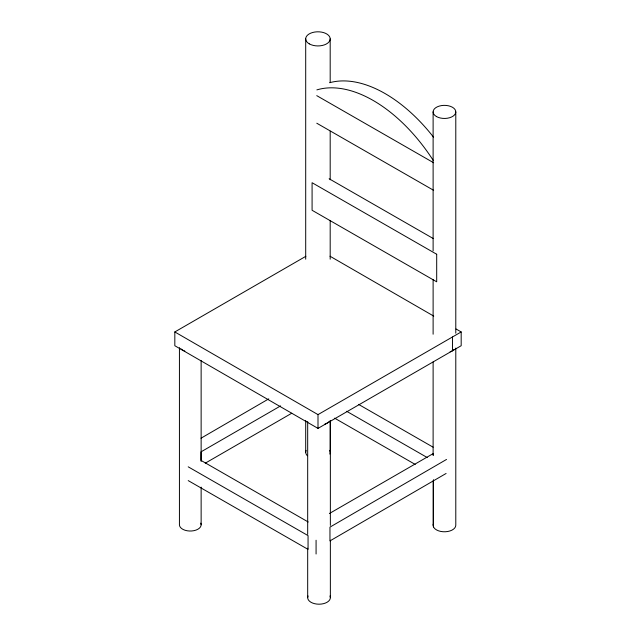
<?xml version="1.0" encoding="UTF-8"?>
<svg xmlns="http://www.w3.org/2000/svg" width="636" height="636" viewBox="0 0 636 636"><rect width="100%" height="100%" fill="white"/><g stroke="black" fill="none" stroke-linecap="round" stroke-linejoin="round"><path stroke-width="0.95" d="M201.016 438.204L268.766 398.859M446.536 459.438L329.965 527.125L329.965 540.902L446.098 473.47M456.036 328.979L461.18 331.952L461.18 345.73L318 428.394L174.821 345.73L174.821 331.952L305.86 256.292M280.603 405.903L200.984 451.87L200.928 460.369L308.229 521.989M205.261 463.175L291.733 413.249M174.821 331.952L318 414.616L461.18 331.952M329.4 513.514L433.235 453.563L433.235 455.527M316.744 95.646L433.625 162.752M316.784 123.225L433.625 190.307M329.138 178.764L433.124 238.468M358.529 404.369L433.124 447.195M346.628 411.277L427.225 457.546M334.623 418.162L415.221 464.431M188.208 466.824L308.055 535.607L308.055 549.385L188.208 480.601M330.005 256.213L433.744 316.108M455.789 111.904L455.789 333.224M455.789 348.107L455.789 525.233A11.337 6.543 0 0 1 442.974 531.728A11.337 6.543 0 0 1 433.498 523.539M452.466 336.977L452.466 350.754M433.498 479.695L433.498 526.934M433.116 111.904L433.116 250.846M433.116 279.633L433.116 334.218M433.116 361.956L433.116 454.978M433.116 480.705L433.116 525.233M330.362 420.523L330.362 525.415M330.362 540.258L330.362 597.657M330.187 38.868L330.187 82.537M330.187 131.167L330.187 179.797M330.187 220.485L330.187 259.194M330.187 420.531L330.187 452.196M318 414.616L318 428.394M316.076 540.234L316.076 554.012M307.681 421.509L307.681 534.32M307.681 548.176L307.681 597.657M305.701 38.868L305.701 259.194M305.701 420.531L305.701 452.196M201.135 360.509L201.135 461.41M201.135 487.128L201.135 524.772M179.431 347.638L179.431 524.772A10.852 6.265 0 0 0 191.698 530.981A10.852 6.265 0 0 0 200.769 523.15M328.844 421.819A11.337 6.543 0 0 1 324.694 424.212M454.271 349.403A11.337 6.543 0 0 1 450.121 351.795M329.973 595.956A11.337 6.543 0 0 1 319.018 604.2A11.337 6.543 0 0 1 308.07 595.956M184.861 351.088A10.852 6.265 0 0 1 180.886 348.79M329.766 450.368A12.243 7.068 0 0 1 329.766 454.025M307.347 455.734A12.243 7.068 0 0 1 306.123 450.368M316.871 89.883A131.27 75.994 59.9 0 1 433.331 160.558M329.679 82.712A131.27 75.994 59.9 0 1 433.585 137.249M436.693 254.257L312.085 182.715L312.085 210.27L436.693 281.812L436.693 254.257M309.287 43.868A12.243 7.068 0 0 0 329.766 40.696A12.243 7.068 0 0 0 314.78 32.038A12.243 7.068 0 0 0 309.287 43.868M436.431 116.531A11.337 6.543 0 0 0 455.408 113.598A11.337 6.543 0 0 0 441.519 105.584A11.337 6.543 0 0 0 436.431 116.531"/></g></svg>
